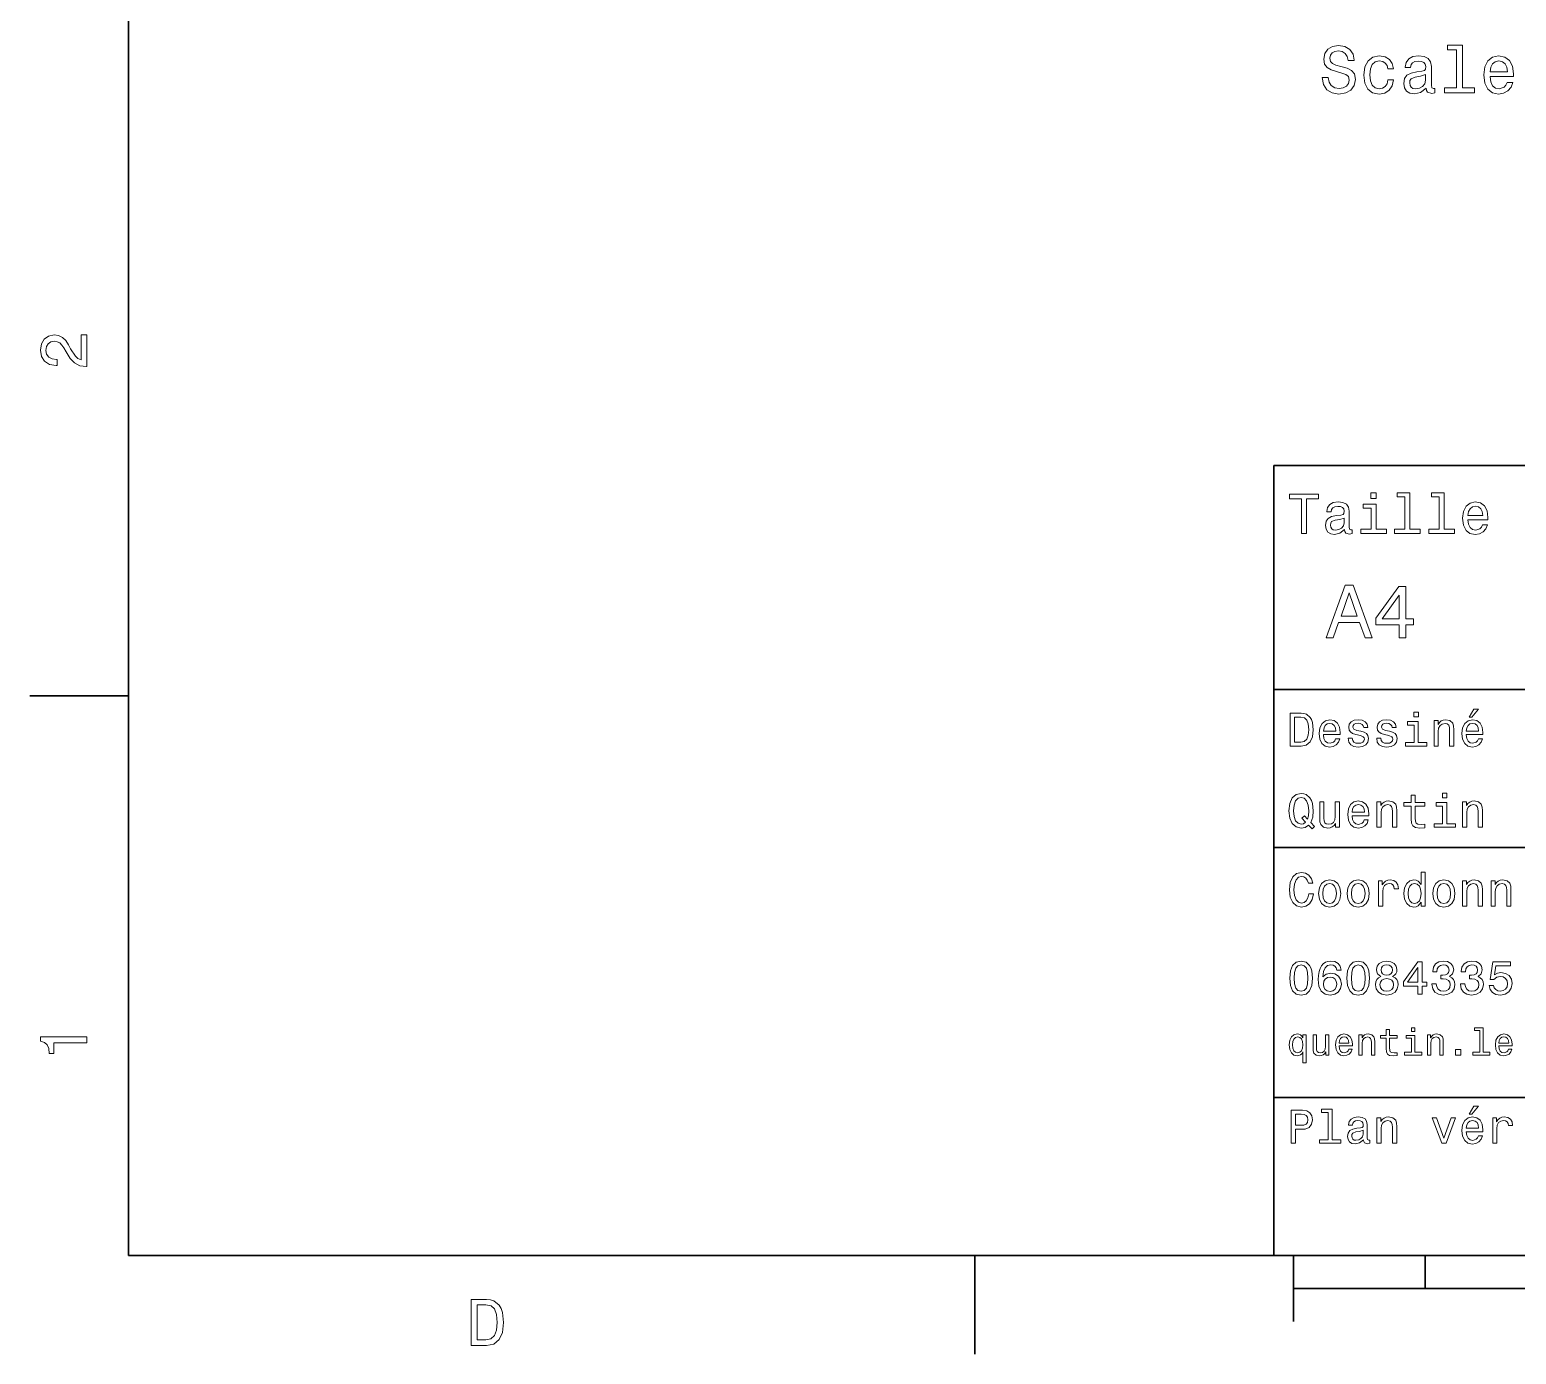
# Model space of a CAD drawing. Extents: x 0 to 297, y 0 to 210.
# Drawn here: x 2.5 to 115.4, y 2.5 to 103.1 of the extents above; entities that cross this region are included whole.
import ezdxf

# ---------------------------------------------------------------- set-up
doc = ezdxf.new("R2010")
doc.units = 0

msp = doc.modelspace()

# ---------------------------------------------------------------- linework, layer by layer
at = {"color": 7, "lineweight": 35}
for p, q in [((10, 200), (10, 10)), ((97, 10), (97, 70)), ((97, 70), (287, 70)), ((97, 53), (162, 53)), ((97, 41), (162, 41)), ((97, 22), (162, 22)), ((10, 10), (287, 10)), ((97, 10), (287, 10)), ((98.5, 7.5), (198.5, 7.5))]:
    msp.add_line(p, q, dxfattribs=at)
at = {"color": 7, "lineweight": 35, "ltscale": 0.1875}
for p, q in [((10, 52.5), (2.5, 52.5)), ((74.300003, 10), (74.300003, 2.5))]:
    msp.add_line(p, q, dxfattribs=at)
at = {"color": 7, "lineweight": 35, "ltscale": 0.125}
msp.add_line((98.5, 10), (98.5, 5), dxfattribs=at)
at = {"color": 7, "lineweight": 35, "ltscale": 0.0625}
msp.add_line((108.5, 10), (108.5, 7.5), dxfattribs=at)
at = {"color": 7, "lineweight": 13}
for points in [[(101.149513, 99.472511), (100.690575, 99.472511), (100.791443, 98.937927), (101.043602, 98.544556), (101.431931, 98.307526), (101.956429, 98.221794), (102.475883, 98.302483), (102.864212, 98.524384), (103.111328, 98.872368), (103.202103, 99.331299), (103.126457, 99.744843), (102.914642, 100.012138), (102.571701, 100.188652), (102.11277, 100.319771), (101.719398, 100.415596), (101.462189, 100.526543), (101.315941, 100.687927), (101.270546, 100.940094), (101.315941, 101.167038), (101.44706, 101.338509), (101.648788, 101.454498), (101.92617, 101.494843), (102.208588, 101.444412), (102.430489, 101.308243), (102.576744, 101.081299), (102.647346, 100.773666), (103.106285, 100.773666), (103.106285, 100.783752), (103.025589, 101.257813), (102.788559, 101.61084), (102.415359, 101.832741), (101.911041, 101.908386), (101.457146, 101.832741), (101.104118, 101.620926), (100.877174, 101.293114), (100.796486, 100.869484), (100.862045, 100.491241), (101.053688, 100.234039), (101.356285, 100.062569), (101.769829, 99.931442), (102.178329, 99.815453), (102.48597, 99.704498), (102.672569, 99.543114), (102.738129, 99.280869), (102.677612, 99.01358), (102.521271, 98.811852), (102.284241, 98.685768), (101.976601, 98.645424), (101.633659, 98.700897), (101.371414, 98.862282), (101.204987, 99.124527)], [(110.893028, 101.565453), (110.893028, 98.690811), (109.980202, 98.690811), (109.980202, 98.317612), (112.244614, 98.317612), (112.244614, 98.690811), (111.33683, 98.690811), (111.33683, 101.938652), (110.19706, 101.938652), (110.19706, 101.565453)], [(105.6632, 100.128128), (106.101959, 100.128128), (106.011185, 100.531586), (105.794327, 100.849312), (105.456429, 101.045998), (105.01767, 101.121643), (104.533516, 101.020782), (104.165359, 100.738358), (103.933372, 100.279427), (103.852684, 99.664154), (103.928329, 99.053925), (104.155273, 98.600029), (104.513344, 98.317612), (105.002541, 98.221794), (105.436256, 98.29744), (105.774155, 98.509254), (106.006142, 98.84211), (106.107002, 99.285912), (105.683372, 99.285912), (105.607727, 99.003494), (105.466515, 98.791672), (105.264786, 98.660553), (105.01767, 98.620209), (104.71003, 98.685768), (104.488129, 98.887497), (104.351959, 99.215309), (104.306572, 99.679283), (104.351959, 100.133171), (104.493172, 100.460983), (104.720116, 100.662712), (105.01767, 100.733315), (105.279915, 100.687927), (105.476601, 100.571938), (105.607727, 100.380295)], [(108.583229, 98.670639), (108.583229, 98.65551), (108.608444, 98.484039), (108.684097, 98.362999), (109.001816, 98.267181), (109.248932, 98.307526), (109.248932, 98.650467), (109.143028, 98.635338), (109.001816, 98.700897), (108.976601, 98.902626), (108.976601, 100.304642), (108.916084, 100.662712), (108.739571, 100.914871), (108.431931, 101.06617), (107.998215, 101.121643), (107.574585, 101.061127), (107.261902, 100.889656), (107.065216, 100.622368), (106.999657, 100.269341), (106.999657, 100.239082), (107.398071, 100.239082), (107.433372, 100.450897), (107.544327, 100.602196), (107.725883, 100.69297), (107.983086, 100.728271), (108.230202, 100.703056), (108.406715, 100.627411), (108.512627, 100.496284), (108.547928, 100.314728), (108.527756, 100.102913), (108.44706, 99.997009), (108.245331, 99.946571), (107.867088, 99.906227), (107.433372, 99.815453), (107.125732, 99.654068), (106.944183, 99.401909), (106.888702, 99.028709), (106.939133, 98.695854), (107.095474, 98.448738), (107.347641, 98.292397), (107.695618, 98.236923), (108.164642, 98.342827)], [(113.434814, 99.543114), (115.21003, 99.543114), (115.215073, 99.749886), (115.134384, 100.329857), (114.912476, 100.76358), (114.559456, 101.025826), (114.090431, 101.121643), (113.6315, 101.020782), (113.278473, 100.738358), (113.051529, 100.279427), (112.97084, 99.67424), (113.046486, 99.053925), (113.27343, 98.600029), (113.621414, 98.317612), (114.075302, 98.221794), (114.468674, 98.287354), (114.791443, 98.458824), (115.028473, 98.731155), (115.164642, 99.094269), (114.725883, 99.094269), (114.635101, 98.89254), (114.503975, 98.741241), (114.130783, 98.620209), (113.843315, 98.675682), (113.626457, 98.852196), (113.485245, 99.139656), (113.434814, 99.527985)], [(113.434814, 99.916313), (113.490288, 100.264297), (113.626457, 100.5215), (113.833229, 100.677841), (114.10556, 100.733315), (114.372856, 100.677841), (114.579628, 100.5215), (114.705704, 100.264297), (114.751099, 99.916313)], [(108.532799, 99.265739), (108.472275, 99.003494), (108.310898, 98.801758), (108.068817, 98.670639), (107.771271, 98.625252), (107.579628, 98.650467), (107.443459, 98.731155), (107.357727, 98.872368), (107.332504, 99.069054), (107.352684, 99.245567), (107.433372, 99.371643), (107.756142, 99.512856), (108.164642, 99.573372), (108.532799, 99.694412)], [(6.833213, 77.519447), (6.833213, 79.925072), (6.399496, 79.925072), (6.399496, 78.023773), (6.162464, 78.129684), (5.965778, 78.311241), (5.607709, 78.871033), (5.456412, 79.168587), (5.239553, 79.501442), (4.987392, 79.738472), (4.689842, 79.874641), (4.351945, 79.925072), (3.928314, 79.839333), (3.595461, 79.602303), (3.383646, 79.239189), (3.307997, 78.770172), (3.393732, 78.286018), (3.630764, 77.91787), (4.009006, 77.680832), (4.508286, 77.600143), (4.578891, 77.600143), (4.578891, 78.059074), (4.538545, 78.059074), (4.195605, 78.104462), (3.943444, 78.240631), (3.782061, 78.457489), (3.726585, 78.744957), (3.777017, 79.03746), (3.903098, 79.254318), (4.099784, 79.395531), (4.346902, 79.445961), (4.578891, 79.41066), (4.775577, 79.314842), (4.947046, 79.153458), (5.098343, 78.931557), (5.259727, 78.634003), (5.572406, 78.139771), (5.90526, 77.791786), (6.308718, 77.585014), (6.818084, 77.519447)], [(99.102303, 64.837173), (99.5, 64.837173), (99.5, 67.47406), (100.407784, 67.47406), (100.407784, 67.837173), (98.190201, 67.837173), (98.190201, 67.47406), (99.102303, 67.47406)], [(104.786743, 67.940918), (104.384727, 67.940918), (104.384727, 67.508644), (104.786743, 67.508644)], [(106.969742, 67.621033), (106.969742, 65.157059), (106.187317, 65.157059), (106.187317, 64.837173), (108.128242, 64.837173), (108.128242, 65.157059), (107.350143, 65.157059), (107.350143, 67.940918), (106.373199, 67.940918), (106.373199, 67.621033)], [(109.572044, 67.621033), (109.572044, 65.157059), (108.789627, 65.157059), (108.789627, 64.837173), (110.730545, 64.837173), (110.730545, 65.157059), (109.952454, 65.157059), (109.952454, 67.940918), (108.975502, 67.940918), (108.975502, 67.621033)], [(102.387611, 65.139771), (102.387611, 65.126801), (102.409225, 64.979828), (102.47406, 64.876076), (102.746399, 64.793945), (102.958214, 64.828529), (102.958214, 65.122475), (102.867432, 65.109505), (102.746399, 65.165703), (102.724785, 65.338615), (102.724785, 66.540344), (102.672913, 66.84726), (102.521614, 67.0634), (102.257927, 67.193085), (101.886169, 67.240631), (101.523056, 67.188759), (101.255043, 67.041786), (101.086456, 66.812675), (101.030258, 66.510086), (101.030258, 66.484146), (101.371758, 66.484146), (101.402016, 66.665703), (101.497116, 66.795387), (101.65274, 66.873199), (101.873199, 66.903458), (102.085014, 66.881844), (102.236313, 66.817001), (102.327087, 66.704605), (102.357346, 66.548988), (102.340057, 66.367432), (102.270897, 66.276657), (102.097984, 66.233429), (101.773773, 66.198845), (101.402016, 66.121033), (101.138329, 65.982704), (100.982712, 65.766571), (100.935158, 65.446686), (100.978386, 65.161385), (101.112389, 64.949562), (101.328529, 64.815559), (101.626801, 64.768013), (102.028816, 64.858788)], [(104.773773, 65.157059), (104.773773, 67.080688), (103.796829, 67.080688), (103.796829, 66.756485), (104.393372, 66.756485), (104.393372, 65.157059), (103.615273, 65.157059), (103.615273, 64.837173), (105.560516, 64.837173), (105.560516, 65.157059)], [(111.750717, 65.887604), (113.272339, 65.887604), (113.276657, 66.064842), (113.207497, 66.561958), (113.017288, 66.933716), (112.714699, 67.158501), (112.312683, 67.240631), (111.919312, 67.154175), (111.616714, 66.912102), (111.422188, 66.51873), (111.353027, 66), (111.41787, 65.4683), (111.612396, 65.079247), (111.91066, 64.837173), (112.299713, 64.755043), (112.636887, 64.811234), (112.913544, 64.958214), (113.116714, 65.191643), (113.233429, 65.502876), (112.857346, 65.502876), (112.779541, 65.329971), (112.667145, 65.200287), (112.34726, 65.096542), (112.100868, 65.144089), (111.914986, 65.295387), (111.793945, 65.541786), (111.750717, 65.874634)], [(111.750717, 66.207489), (111.798271, 66.50576), (111.914986, 66.726219), (112.092216, 66.860229), (112.325653, 66.907776), (112.554756, 66.860229), (112.731987, 66.726219), (112.840057, 66.50576), (112.878967, 66.207489)], [(102.344383, 65.649857), (102.292511, 65.425072), (102.154182, 65.252159), (101.946686, 65.139771), (101.691643, 65.100861), (101.527374, 65.122475), (101.41066, 65.191643), (101.337173, 65.312675), (101.315559, 65.481262), (101.332855, 65.632561), (101.402016, 65.740631), (101.678673, 65.861671), (102.028816, 65.913544), (102.344383, 66.017288)], [(100.982712, 56.9049), (101.51297, 56.9049), (101.933716, 58.080692), (103.530258, 58.080692), (103.951012, 56.9049), (104.492798, 56.9049), (103.028816, 60.910664), (102.440926, 60.910664)], [(102.118156, 58.570606), (102.734871, 60.334293), (103.351585, 58.570606)], [(106.521614, 56.9049), (107.040344, 56.9049), (107.040344, 57.896255), (107.610954, 57.896255), (107.610954, 58.357349), (107.040344, 58.357349), (107.040344, 60.818443), (106.515854, 60.818443), (104.763687, 58.403458), (104.763687, 57.896255), (106.521614, 57.896255)], [(105.247841, 58.357349), (106.521614, 60.149857), (106.521614, 58.357349)], [(99.080688, 51.190563), (98.248558, 51.190563), (98.248558, 48.690563), (99.080688, 48.690563), (99.473343, 48.769814), (99.765129, 49.011169), (99.945244, 49.40382), (100.010086, 49.940563), (99.952446, 50.488113), (99.880402, 50.70425), (99.779541, 50.877163), (99.487755, 51.111313), (99.296829, 51.168949)], [(99.055473, 50.891571), (99.329254, 50.837536), (99.516571, 50.671829), (99.628242, 50.376442), (99.664268, 49.940563), (99.624641, 49.519093), (99.51297, 49.223705), (99.322044, 49.047192), (99.055473, 48.989555), (98.583572, 48.989555), (98.583572, 50.891571)], [(107.992798, 51.27702), (107.657784, 51.27702), (107.657784, 50.916786), (107.992798, 50.916786)], [(111.84726, 50.88797), (112.059799, 50.88797), (112.560516, 51.500362), (112.207489, 51.500362)], [(100.784584, 49.565922), (102.052597, 49.565922), (102.056198, 49.713619), (101.998558, 50.127884), (101.840057, 50.437683), (101.587898, 50.625), (101.252884, 50.693443), (100.925072, 50.621399), (100.672913, 50.41967), (100.510803, 50.091862), (100.453171, 49.659584), (100.507202, 49.216499), (100.669312, 48.892292), (100.91787, 48.690563), (101.242073, 48.62212), (101.523056, 48.668949), (101.753601, 48.791428), (101.922913, 48.98595), (102.020172, 49.245319), (101.706772, 49.245319), (101.64193, 49.101227), (101.548271, 48.993156), (101.2817, 48.9067), (101.07637, 48.946327), (100.921471, 49.072407), (100.820602, 49.27774), (100.784584, 49.555115)], [(100.784584, 49.832493), (100.824211, 50.081055), (100.921471, 50.264771), (101.069168, 50.376442), (101.263687, 50.416069), (101.454613, 50.376442), (101.602303, 50.264771), (101.69236, 50.081055), (101.724785, 49.832493)], [(103.623199, 49.818085), (103.317001, 49.890129), (103.090057, 49.972984), (103.014412, 50.142292), (103.036026, 50.261169), (103.111671, 50.347622), (103.234146, 50.401657), (103.41066, 50.423271), (103.579971, 50.401657), (103.713257, 50.336815), (103.799713, 50.239555), (103.835732, 50.109871), (104.145531, 50.109871), (104.145531, 50.117077), (104.091499, 50.351227), (103.943802, 50.534943), (103.713257, 50.650219), (103.41066, 50.693443), (103.104469, 50.650219), (102.881126, 50.531342), (102.740631, 50.354828), (102.697403, 50.131485), (102.729828, 49.915348), (102.830688, 49.76405), (102.996399, 49.655983), (103.237755, 49.580334), (103.590775, 49.493877), (103.806915, 49.40382), (103.864555, 49.331772), (103.886169, 49.223705), (103.853745, 49.09042), (103.767288, 48.989555), (103.626801, 48.924713), (103.439484, 48.903099), (103.241356, 48.924713), (103.09726, 49.000362), (103, 49.122841), (102.960373, 49.292149), (102.654175, 49.292149), (102.704613, 49.003963), (102.852303, 48.795029), (103.086456, 48.668949), (103.41066, 48.62212), (103.749283, 48.668949), (103.997841, 48.795029), (104.149139, 48.996758), (104.203171, 49.259727), (104.163544, 49.486671), (104.051872, 49.641571), (103.868156, 49.742435)], [(105.791786, 49.818085), (105.485588, 49.890129), (105.258644, 49.972984), (105.182999, 50.142292), (105.204613, 50.261169), (105.280258, 50.347622), (105.40274, 50.401657), (105.579254, 50.423271), (105.748558, 50.401657), (105.881844, 50.336815), (105.9683, 50.239555), (106.004326, 50.109871), (106.314117, 50.109871), (106.314117, 50.117077), (106.260086, 50.351227), (106.112396, 50.534943), (105.881844, 50.650219), (105.579254, 50.693443), (105.273056, 50.650219), (105.049713, 50.531342), (104.909225, 50.354828), (104.865997, 50.131485), (104.898415, 49.915348), (104.999283, 49.76405), (105.164986, 49.655983), (105.406342, 49.580334), (105.759369, 49.493877), (105.975502, 49.40382), (106.033142, 49.331772), (106.054756, 49.223705), (106.022339, 49.09042), (105.935883, 48.989555), (105.795387, 48.924713), (105.60807, 48.903099), (105.409943, 48.924713), (105.265854, 49.000362), (105.168587, 49.122841), (105.12896, 49.292149), (104.822769, 49.292149), (104.873199, 49.003963), (105.020897, 48.795029), (105.255043, 48.668949), (105.579254, 48.62212), (105.91787, 48.668949), (106.166428, 48.795029), (106.317726, 48.996758), (106.371758, 49.259727), (106.33213, 49.486671), (106.220459, 49.641571), (106.036743, 49.742435)], [(107.981987, 48.957134), (107.981987, 50.560158), (107.16787, 50.560158), (107.16787, 50.289986), (107.664986, 50.289986), (107.664986, 48.957134), (107.016571, 48.957134), (107.016571, 48.690563), (108.637611, 48.690563), (108.637611, 48.957134)], [(109.181557, 48.690563), (109.498558, 48.690563), (109.498558, 49.807278), (109.530983, 50.063042), (109.635445, 50.250362), (109.797546, 50.365635), (110.013687, 50.408863), (110.1866, 50.372841), (110.29467, 50.275578), (110.348701, 50.113472), (110.366714, 49.897335), (110.366714, 48.690563), (110.683716, 48.690563), (110.683716, 49.962177), (110.669312, 50.217941), (110.604469, 50.430477), (110.39193, 50.625), (110.060516, 50.693443), (109.876801, 50.668228), (109.721901, 50.599785), (109.588615, 50.484512), (109.484146, 50.329613), (109.484146, 50.625), (109.181557, 50.625)], [(111.627518, 49.565922), (112.895531, 49.565922), (112.899132, 49.713619), (112.841499, 50.127884), (112.682999, 50.437683), (112.430832, 50.625), (112.095825, 50.693443), (111.768013, 50.621399), (111.515854, 50.41967), (111.353745, 50.091862), (111.296112, 49.659584), (111.350143, 49.216499), (111.512245, 48.892292), (111.760803, 48.690563), (112.085014, 48.62212), (112.365997, 48.668949), (112.596542, 48.791428), (112.765854, 48.98595), (112.863113, 49.245319), (112.549713, 49.245319), (112.484871, 49.101227), (112.391212, 48.993156), (112.124641, 48.9067), (111.919312, 48.946327), (111.764412, 49.072407), (111.663544, 49.27774), (111.627518, 49.555115)], [(111.627518, 49.832493), (111.667145, 50.081055), (111.764412, 50.264771), (111.912102, 50.376442), (112.106628, 50.416069), (112.297546, 50.376442), (112.445244, 50.264771), (112.535301, 50.081055), (112.567726, 49.832493)], [(99.642654, 42.685879), (99.916428, 42.401295), (100.107346, 42.592216), (99.811958, 42.894814), (99.963257, 43.305473), (100.010086, 43.780979), (99.941643, 44.339336), (99.862389, 44.56628), (99.757927, 44.753601), (99.46254, 45.009365), (99.282417, 45.074207), (99.084297, 45.099422), (98.702446, 45.009365), (98.41066, 44.757202), (98.223343, 44.342937), (98.158501, 43.780979), (98.223343, 43.219021), (98.407059, 42.804756), (98.698845, 42.548992), (99.084297, 42.462536), (99.397697, 42.520172)], [(99.415703, 42.916428), (99.260803, 42.801151), (99.084297, 42.765129), (98.850143, 42.829971), (98.666428, 43.024494), (98.543945, 43.341499), (98.504326, 43.780979), (98.543945, 44.216858), (98.662827, 44.537464), (98.846542, 44.731987), (99.084297, 44.80043), (99.318443, 44.731987), (99.502159, 44.533859), (99.62104, 44.213257), (99.664268, 43.780979), (99.631844, 43.406338), (99.5634, 43.150578), (99.329254, 43.395531), (99.134727, 43.211815)], [(101.998558, 44.465416), (101.681557, 44.465416), (101.681557, 43.348701), (101.645531, 43.089336), (101.541069, 42.902016), (101.37896, 42.786743), (101.166428, 42.750721), (100.997116, 42.779537), (100.889046, 42.865993), (100.827812, 43.013687), (100.8134, 43.222622), (100.8134, 44.465416), (100.496399, 44.465416), (100.496399, 43.193802), (100.507202, 42.938038), (100.575645, 42.725502), (100.784584, 42.530979), (101.119598, 42.462536), (101.299713, 42.487751), (101.454613, 42.552593), (101.587898, 42.664265), (101.695969, 42.826366), (101.695969, 42.530979), (101.998558, 42.530979)], [(102.953171, 43.406338), (104.221184, 43.406338), (104.224785, 43.554035), (104.167145, 43.9683), (104.008644, 44.278099), (103.756485, 44.465416), (103.421471, 44.533859), (103.093658, 44.461815), (102.841499, 44.260086), (102.679398, 43.932278), (102.621758, 43.5), (102.675797, 43.056915), (102.837898, 42.732708), (103.086456, 42.530979), (103.41066, 42.462536), (103.691643, 42.509365), (103.922188, 42.631844), (104.091499, 42.826366), (104.188759, 43.085735), (103.875359, 43.085735), (103.810516, 42.941643), (103.716858, 42.833572), (103.450287, 42.747116), (103.244957, 42.786743), (103.090057, 42.912823), (102.989197, 43.118156), (102.953171, 43.395531)], [(102.953171, 43.672909), (102.992798, 43.921471), (103.090057, 44.105186), (103.237755, 44.216858), (103.432274, 44.256485), (103.623199, 44.216858), (103.770897, 44.105186), (103.860954, 43.921471), (103.893372, 43.672909)], [(104.844383, 42.530979), (105.161385, 42.530979), (105.161385, 43.647694), (105.193802, 43.903458), (105.298271, 44.090778), (105.460373, 44.206051), (105.676514, 44.249279), (105.849426, 44.213257), (105.957497, 44.115993), (106.011528, 43.953888), (106.029541, 43.737751), (106.029541, 42.530979), (106.346542, 42.530979), (106.346542, 43.802593), (106.33213, 44.058357), (106.267288, 44.270893), (106.054756, 44.465416), (105.723343, 44.533859), (105.539627, 44.508644), (105.384727, 44.440201), (105.251442, 44.324928), (105.146973, 44.170029), (105.146973, 44.465416), (104.844383, 44.465416)], [(107.438042, 44.130402), (107.438042, 43.161381), (107.459656, 42.84798), (107.560516, 42.631844), (107.762245, 42.505764), (108.104469, 42.462536), (108.479111, 42.480545), (108.479111, 42.754322), (108.20533, 42.732708), (107.956772, 42.761528), (107.823486, 42.851585), (107.765854, 43.00288), (107.755043, 43.215416), (107.755043, 44.130402), (108.479111, 44.130402), (108.479111, 44.400574), (107.755043, 44.400574), (107.755043, 44.966137), (107.438042, 44.966137), (107.438042, 44.400574), (106.890488, 44.400574), (106.890488, 44.130402)], [(110.150574, 42.79755), (110.150574, 44.400574), (109.336456, 44.400574), (109.336456, 44.130402), (109.833572, 44.130402), (109.833572, 42.79755), (109.185158, 42.79755), (109.185158, 42.530979), (110.806198, 42.530979), (110.806198, 42.79755)], [(110.161385, 45.117435), (109.82637, 45.117435), (109.82637, 44.757202), (110.161385, 44.757202)], [(111.350143, 42.530979), (111.667145, 42.530979), (111.667145, 43.647694), (111.69957, 43.903458), (111.804031, 44.090778), (111.966141, 44.206051), (112.182274, 44.249279), (112.355186, 44.213257), (112.463257, 44.115993), (112.517288, 43.953888), (112.535301, 43.737751), (112.535301, 42.530979), (112.852303, 42.530979), (112.852303, 43.802593), (112.837898, 44.058357), (112.773056, 44.270893), (112.560516, 44.465416), (112.229103, 44.533859), (112.045387, 44.508644), (111.890488, 44.440201), (111.757202, 44.324928), (111.65274, 44.170029), (111.65274, 44.465416), (111.350143, 44.465416)], [(99.66787, 37.460373), (99.595818, 37.15778), (99.476944, 36.941643), (99.311241, 36.808357), (99.116714, 36.765129), (98.882568, 36.829971), (98.698845, 37.024494), (98.57637, 37.341499), (98.536743, 37.780979), (98.57637, 38.216858), (98.695244, 38.537464), (98.87896, 38.731987), (99.116714, 38.80043), (99.289627, 38.764408), (99.437317, 38.663544), (99.552597, 38.501442), (99.631844, 38.278099), (99.97406, 38.278099), (99.865997, 38.620316), (99.678673, 38.879681), (99.422913, 39.041786), (99.116714, 39.099422), (98.734871, 39.009365), (98.443085, 38.757202), (98.25576, 38.342937), (98.190926, 37.780979), (98.25576, 37.219021), (98.443085, 36.804756), (98.734871, 36.548992), (99.116714, 36.462536), (99.451729, 36.530979), (99.721901, 36.721901), (99.912827, 37.035301), (100.013687, 37.460373)], [(100.413544, 37.496399), (100.471184, 37.056915), (100.636887, 36.732708), (100.899857, 36.530979), (101.252884, 36.462536), (101.602303, 36.530979), (101.865273, 36.729107), (102.030983, 37.053314), (102.092216, 37.496399), (102.030983, 37.935879), (101.865273, 38.263687), (101.602303, 38.461815), (101.252884, 38.533859), (100.899857, 38.461815), (100.636887, 38.260086), (100.471184, 37.935879)], [(102.58213, 37.496399), (102.639771, 37.056915), (102.805473, 36.732708), (103.068443, 36.530979), (103.421471, 36.462536), (103.770897, 36.530979), (104.033859, 36.729107), (104.19957, 37.053314), (104.260803, 37.496399), (104.19957, 37.935879), (104.033859, 38.263687), (103.770897, 38.461815), (103.421471, 38.533859), (103.068443, 38.461815), (102.805473, 38.260086), (102.639771, 37.935879)], [(104.963257, 36.530979), (105.280258, 36.530979), (105.280258, 37.636887), (105.312683, 37.903458), (105.409943, 38.094379), (105.568443, 38.209652), (105.780983, 38.249279), (105.939484, 38.224064), (106.058357, 38.152016), (106.130402, 38.029537), (106.155617, 37.863831), (106.476227, 37.863831), (106.432999, 38.155621), (106.314117, 38.364552), (106.115997, 38.490635), (105.845825, 38.533859), (105.662102, 38.505043), (105.503601, 38.432995), (105.363113, 38.310516), (105.251442, 38.144814), (105.251442, 38.465416), (104.963257, 38.465416)], [(108.201729, 36.829971), (108.201729, 36.530979), (108.51873, 36.530979), (108.51873, 39.117435), (108.20533, 39.117435), (108.20533, 38.170029), (107.963974, 38.443802), (107.816284, 38.508644), (107.646973, 38.533859), (107.340775, 38.461815), (107.103027, 38.260086), (106.948128, 37.935879), (106.894089, 37.5), (106.948128, 37.064121), (107.103027, 36.736309), (107.340775, 36.530979), (107.646973, 36.462536), (107.816284, 36.487751), (107.967575, 36.552593)], [(109.087898, 37.496399), (109.145531, 37.056915), (109.311241, 36.732708), (109.574203, 36.530979), (109.927231, 36.462536), (110.276657, 36.530979), (110.539627, 36.729107), (110.70533, 37.053314), (110.766571, 37.496399), (110.70533, 37.935879), (110.539627, 38.263687), (110.276657, 38.461815), (109.927231, 38.533859), (109.574203, 38.461815), (109.311241, 38.260086), (109.145531, 37.935879)], [(111.350143, 36.530979), (111.667145, 36.530979), (111.667145, 37.647694), (111.69957, 37.903458), (111.804031, 38.090778), (111.966141, 38.206051), (112.182274, 38.249279), (112.355186, 38.213257), (112.463257, 38.115993), (112.517288, 37.953888), (112.535301, 37.737751), (112.535301, 36.530979), (112.852303, 36.530979), (112.852303, 37.802593), (112.837898, 38.058357), (112.773056, 38.270893), (112.560516, 38.465416), (112.229103, 38.533859), (112.045387, 38.508644), (111.890488, 38.440201), (111.757202, 38.324928), (111.65274, 38.170029), (111.65274, 38.465416), (111.350143, 38.465416)], [(113.51873, 36.530979), (113.835732, 36.530979), (113.835732, 37.647694), (113.868156, 37.903458), (113.972626, 38.090778), (114.134727, 38.206051), (114.350861, 38.249279), (114.523773, 38.213257), (114.631844, 38.115993), (114.685883, 37.953888), (114.703888, 37.737751), (114.703888, 36.530979), (115.020889, 36.530979), (115.020889, 37.802593), (115.006485, 38.058357), (114.941643, 38.270893), (114.729111, 38.465416), (114.39769, 38.533859), (114.213974, 38.508644), (114.059082, 38.440201), (113.925789, 38.324928), (113.821327, 38.170029), (113.821327, 38.465416), (113.51873, 38.465416)], [(100.737755, 37.5), (100.770172, 37.824207), (100.87104, 38.058357), (101.033142, 38.20245), (101.252884, 38.25288), (101.469017, 38.20245), (101.631126, 38.061958), (101.731987, 37.824207), (101.768013, 37.5), (101.731987, 37.172188), (101.631126, 36.934437), (101.469017, 36.790344), (101.252884, 36.743515), (101.033142, 36.790344), (100.87104, 36.934437), (100.770172, 37.172188)], [(102.906342, 37.5), (102.938759, 37.824207), (103.039627, 38.058357), (103.201729, 38.20245), (103.421471, 38.25288), (103.637611, 38.20245), (103.799713, 38.061958), (103.900574, 37.824207), (103.9366, 37.5), (103.900574, 37.172188), (103.799713, 36.934437), (103.637611, 36.790344), (103.421471, 36.743515), (103.201729, 36.790344), (103.039627, 36.934437), (102.938759, 37.172188)], [(107.701012, 38.249279), (107.909943, 38.198845), (108.068443, 38.058357), (108.162102, 37.824207), (108.198128, 37.5), (108.162102, 37.172188), (108.068443, 36.938038), (107.909943, 36.793949), (107.701012, 36.747116), (107.502884, 36.793949), (107.351585, 36.938038), (107.250717, 37.175793), (107.2183, 37.5), (107.250717, 37.820606), (107.351585, 38.054756), (107.502884, 38.198845)], [(109.412102, 37.5), (109.444527, 37.824207), (109.545387, 38.058357), (109.707489, 38.20245), (109.927231, 38.25288), (110.143372, 38.20245), (110.305473, 38.061958), (110.406342, 37.824207), (110.44236, 37.5), (110.406342, 37.172188), (110.305473, 36.934437), (110.143372, 36.790344), (109.927231, 36.743515), (109.707489, 36.790344), (109.545387, 36.934437), (109.444527, 37.172188)], [(98.216141, 31.071325), (98.270172, 30.505762), (98.439484, 30.102304), (98.709656, 29.857347), (99.084297, 29.778097), (99.45533, 29.857347), (99.725502, 30.102304), (99.891212, 30.505762), (99.948845, 31.071325), (99.891212, 31.633286), (99.822769, 31.856628), (99.725502, 32.040344), (99.45533, 32.285301), (99.084297, 32.368156), (98.709656, 32.285301), (98.439484, 32.036743), (98.270172, 31.633286)], [(98.561958, 31.071325), (98.590775, 31.507204), (98.680832, 31.820604), (98.842941, 32.004322), (99.084297, 32.069164), (99.322044, 32.004322), (99.484146, 31.820604), (99.574211, 31.507204), (99.603027, 31.071325), (99.574211, 30.631844), (99.484146, 30.318443), (99.322044, 30.134726), (99.084297, 30.073486), (98.842941, 30.134726), (98.680832, 30.318443), (98.590775, 30.631844)], [(102.117432, 31.676512), (102.048988, 31.9683), (101.890488, 32.184437), (101.645531, 32.321323), (101.328529, 32.368156), (101.115997, 32.342937), (100.932274, 32.274494), (100.770172, 32.162823), (100.633286, 32.004322), (100.525215, 31.806194), (100.445969, 31.56484), (100.395531, 31.280258), (100.381126, 30.959654), (100.438759, 30.448126), (100.615273, 30.077089), (100.899857, 29.853746), (101.288902, 29.778097), (101.638329, 29.842939), (101.9049, 30.012247), (102.077812, 30.278818), (102.139046, 30.617435), (102.077812, 30.959654), (101.912102, 31.222622), (101.656342, 31.388329), (101.33934, 31.445965), (100.997116, 31.373919), (100.741356, 31.168587), (100.795387, 31.56484), (100.91066, 31.849422), (101.087173, 32.01873), (101.33213, 32.076366), (101.512245, 32.04755), (101.649132, 31.971901), (101.739197, 31.845821), (101.786026, 31.676512)], [(102.553314, 31.071325), (102.607346, 30.505762), (102.776657, 30.102304), (103.046829, 29.857347), (103.421471, 29.778097), (103.792511, 29.857347), (104.062683, 30.102304), (104.228386, 30.505762), (104.286026, 31.071325), (104.228386, 31.633286), (104.159943, 31.856628), (104.062683, 32.040344), (103.792511, 32.285301), (103.421471, 32.368156), (103.046829, 32.285301), (102.776657, 32.036743), (102.607346, 31.633286)], [(102.899139, 31.071325), (102.927956, 31.507204), (103.018013, 31.820604), (103.180115, 32.004322), (103.421471, 32.069164), (103.659225, 32.004322), (103.821327, 31.820604), (103.911385, 31.507204), (103.940201, 31.071325), (103.911385, 30.631844), (103.821327, 30.318443), (103.659225, 30.134726), (103.421471, 30.073486), (103.180115, 30.134726), (103.018013, 30.318443), (102.927956, 30.631844)], [(105.143372, 31.197405), (104.959656, 31.09654), (104.833572, 30.956051), (104.754326, 30.779539), (104.729111, 30.567001), (104.786743, 30.246397), (104.952454, 29.997837), (105.222626, 29.839336), (105.590057, 29.778097), (105.953888, 29.839336), (106.22406, 29.997837), (106.389771, 30.246397), (106.451012, 30.567001), (106.422188, 30.779539), (106.346542, 30.956051), (106.216858, 31.09654), (106.036743, 31.197405), (106.180832, 31.283861), (106.2817, 31.402737), (106.342941, 31.546829), (106.364555, 31.723343), (106.306915, 31.979107), (106.155617, 32.184437), (105.91066, 32.317722), (105.590057, 32.368156), (105.265854, 32.317722), (105.020897, 32.184437), (104.865997, 31.979107), (104.811958, 31.723343), (104.829971, 31.546829), (104.891212, 31.402737)], [(105.154182, 31.694523), (105.182999, 31.853025), (105.269455, 31.975504), (105.406342, 32.051151), (105.590057, 32.079971), (105.770172, 32.051151), (105.907059, 31.975504), (105.993515, 31.853025), (106.02594, 31.694523), (105.993515, 31.532419), (105.907059, 31.40634), (105.770172, 31.323486), (105.590057, 31.298271), (105.406342, 31.327089), (105.269455, 31.40634), (105.182999, 31.532419)], [(107.956772, 29.850143), (108.280983, 29.850143), (108.280983, 30.46974), (108.637611, 30.46974), (108.637611, 30.757925), (108.280983, 30.757925), (108.280983, 32.296108), (107.953171, 32.296108), (106.85807, 30.786743), (106.85807, 30.46974), (107.956772, 30.46974)], [(107.16066, 30.757925), (107.956772, 31.878241), (107.956772, 30.757925)], [(109.019455, 30.635447), (109.019455, 30.610229), (109.077087, 30.264408), (109.246399, 30.005043), (109.51297, 29.839336), (109.865997, 29.778097), (110.240631, 29.839336), (110.521614, 29.997837), (110.701729, 30.25), (110.766571, 30.574207), (110.737755, 30.786743), (110.658501, 30.959654), (110.528816, 31.092939), (110.355911, 31.190201), (110.590057, 31.384726), (110.672913, 31.694523), (110.618874, 31.975504), (110.463974, 32.188038), (110.211815, 32.321323), (109.865997, 32.368156), (109.541786, 32.310516), (109.293228, 32.152016), (109.131126, 31.899855), (109.077087, 31.56484), (109.077087, 31.539625), (109.397697, 31.539625), (109.426514, 31.770172), (109.520172, 31.935879), (109.671471, 32.036743), (109.884003, 32.072765), (110.071327, 32.043949), (110.208214, 31.9683), (110.291069, 31.845821), (110.323486, 31.680115), (110.291069, 31.503601), (110.204613, 31.384726), (110.053314, 31.312679), (109.847984, 31.291065), (109.707489, 31.294668), (109.707489, 31.010086), (109.884003, 31.01729), (110.110947, 30.984869), (110.280258, 30.898415), (110.381126, 30.757925), (110.417145, 30.574207), (110.377518, 30.365273), (110.273056, 30.210375), (110.107346, 30.113111), (109.887604, 30.08069), (109.66066, 30.116714), (109.494957, 30.224783), (109.390488, 30.397694), (109.350861, 30.635447)], [(111.188042, 30.635447), (111.188042, 30.610229), (111.245674, 30.264408), (111.414986, 30.005043), (111.681557, 29.839336), (112.034584, 29.778097), (112.409225, 29.839336), (112.690201, 29.997837), (112.870316, 30.25), (112.935158, 30.574207), (112.906342, 30.786743), (112.827087, 30.959654), (112.697403, 31.092939), (112.524498, 31.190201), (112.758644, 31.384726), (112.841499, 31.694523), (112.78746, 31.975504), (112.632568, 32.188038), (112.380402, 32.321323), (112.034584, 32.368156), (111.710373, 32.310516), (111.461815, 32.152016), (111.299713, 31.899855), (111.245674, 31.56484), (111.245674, 31.539625), (111.566284, 31.539625), (111.5951, 31.770172), (111.688759, 31.935879), (111.840057, 32.036743), (112.052597, 32.072765), (112.239914, 32.043949), (112.376801, 31.9683), (112.459656, 31.845821), (112.492073, 31.680115), (112.459656, 31.503601), (112.373199, 31.384726), (112.221901, 31.312679), (112.016571, 31.291065), (111.876083, 31.294668), (111.876083, 31.010086), (112.052597, 31.01729), (112.279541, 30.984869), (112.448845, 30.898415), (112.549713, 30.757925), (112.585732, 30.574207), (112.546112, 30.365273), (112.441643, 30.210375), (112.27594, 30.113111), (112.056198, 30.08069), (111.829254, 30.116714), (111.663544, 30.224783), (111.559074, 30.397694), (111.519455, 30.635447)], [(113.371033, 30.502161), (113.450287, 30.206772), (113.626801, 29.976225), (113.886169, 29.832132), (114.217575, 29.778097), (114.581413, 29.842939), (114.865997, 30.019451), (115.046112, 30.300432), (115.114555, 30.660662), (115.053314, 30.995676), (114.880402, 31.258644), (114.610229, 31.427954), (114.260803, 31.489193), (113.990631, 31.445965), (113.7817, 31.327089), (113.882568, 32.000721), (114.977661, 32.000721), (114.977661, 32.296108), (113.641212, 32.296108), (113.443085, 30.970461), (113.73127, 30.970461), (113.940201, 31.139769), (114.206772, 31.201008), (114.437317, 31.161383), (114.613831, 31.046108), (114.725502, 30.869596), (114.765129, 30.642651), (114.725502, 30.415705), (114.610229, 30.239193), (114.433716, 30.127522), (114.206772, 30.087896), (114.015854, 30.113111), (113.868156, 30.195965), (113.760086, 30.325647), (113.706055, 30.502161)], [(101.789627, 30.613832), (101.75, 30.386887), (101.649132, 30.213976), (101.48703, 30.098703), (101.285301, 30.062679), (101.072769, 30.098703), (100.91066, 30.210375), (100.806198, 30.383286), (100.773773, 30.610229), (100.809799, 30.833572), (100.91066, 31.002882), (101.07637, 31.11095), (101.299713, 31.150576), (101.49424, 31.11095), (101.649132, 31.006483), (101.75, 30.837175)], [(105.074928, 30.574207), (105.107346, 30.765129), (105.211815, 30.909222), (105.373917, 31.002882), (105.590057, 31.035301), (105.802597, 31.002882), (105.964699, 30.909222), (106.069168, 30.765129), (106.105186, 30.574207), (106.069168, 30.368876), (105.964699, 30.213976), (105.802597, 30.113111), (105.590057, 30.08069), (105.373917, 30.113111), (105.211815, 30.213976), (105.107346, 30.368876)], [(105.55043, 26.504324), (105.55043, 25.729107), (105.567726, 25.478388), (105.648415, 25.305477), (105.809799, 25.204613), (106.083572, 25.170031), (106.383286, 25.184439), (106.383286, 25.40346), (106.164261, 25.386168), (105.965416, 25.409224), (105.858788, 25.48127), (105.812683, 25.602306), (105.804031, 25.772335), (105.804031, 26.504324), (106.383286, 26.504324), (106.383286, 26.720463), (105.804031, 26.720463), (105.804031, 27.172913), (105.55043, 27.172913), (105.55043, 26.720463), (105.112389, 26.720463), (105.112389, 26.504324)], [(107.729111, 27.293949), (107.461098, 27.293949), (107.461098, 27.005764), (107.729111, 27.005764)], [(112.654175, 27.080692), (112.654175, 25.438042), (112.132561, 25.438042), (112.132561, 25.224785), (113.426514, 25.224785), (113.426514, 25.438042), (112.907776, 25.438042), (112.907776, 27.293949), (112.256485, 27.293949), (112.256485, 27.080692)], [(6.833213, 26.159222), (6.833213, 26.618156), (3.307997, 26.618156), (3.307997, 26.275217), (3.615634, 26.184439), (3.822406, 26.002882), (3.943444, 25.725506), (3.98379, 25.34222), (4.341859, 25.34222), (4.341859, 26.159222)], [(99.221901, 26.533142), (99.132568, 26.662825), (99.0317, 26.755045), (98.913544, 26.806917), (98.778099, 26.827091), (98.533142, 26.769453), (98.342941, 26.60807), (98.219017, 26.348703), (98.175789, 26), (98.219017, 25.648417), (98.342941, 25.38905), (98.533142, 25.224785), (98.778099, 25.170031), (98.913544, 25.187321), (99.028816, 25.236313), (99.129684, 25.325649), (99.221901, 25.461096), (99.221901, 24.62536), (99.475502, 24.62536), (99.475502, 26.772335), (99.221901, 26.772335)], [(98.435158, 26), (98.461098, 26.256485), (98.541786, 26.443806), (98.662827, 26.559078), (98.821327, 26.599424), (98.988472, 26.559078), (99.115273, 26.446688), (99.190201, 26.259367), (99.219017, 26), (99.190201, 25.737753), (99.115273, 25.550434), (98.988472, 25.43516), (98.821327, 25.397696), (98.662827, 25.43516), (98.541786, 25.550434), (98.461098, 25.740635)], [(101.198845, 26.772335), (100.945244, 26.772335), (100.945244, 25.878963), (100.916428, 25.671471), (100.832855, 25.521614), (100.703171, 25.429396), (100.533142, 25.400578), (100.397697, 25.423632), (100.311241, 25.492796), (100.262245, 25.610952), (100.250717, 25.778099), (100.250717, 26.772335), (99.997116, 26.772335), (99.997116, 25.755045), (100.00576, 25.550434), (100.060516, 25.380404), (100.227669, 25.224785), (100.495674, 25.170031), (100.639771, 25.190203), (100.763687, 25.242075), (100.870316, 25.331413), (100.956772, 25.461096), (100.956772, 25.224785), (101.198845, 25.224785)], [(101.96254, 25.925074), (102.976944, 25.925074), (102.979828, 26.043228), (102.933716, 26.374641), (102.806915, 26.622478), (102.605186, 26.772335), (102.337173, 26.827091), (102.074928, 26.769453), (101.873199, 26.60807), (101.743515, 26.345821), (101.697403, 26), (101.740631, 25.645535), (101.870316, 25.386168), (102.069168, 25.224785), (102.328529, 25.170031), (102.553314, 25.207495), (102.737755, 25.305477), (102.873199, 25.461096), (102.951012, 25.668589), (102.700287, 25.668589), (102.648415, 25.553314), (102.573486, 25.46686), (102.360229, 25.397696), (102.195969, 25.429396), (102.072044, 25.53026), (101.991356, 25.694525), (101.96254, 25.916428)], [(101.96254, 26.138329), (101.99424, 26.337177), (102.072044, 26.48415), (102.190201, 26.573488), (102.345825, 26.605188), (102.498558, 26.573488), (102.616714, 26.48415), (102.688759, 26.337177), (102.714699, 26.138329)], [(103.475502, 25.224785), (103.729103, 25.224785), (103.729103, 26.118156), (103.755043, 26.322767), (103.838615, 26.472624), (103.9683, 26.564842), (104.141212, 26.599424), (104.279541, 26.570606), (104.365997, 26.492796), (104.409225, 26.363113), (104.42363, 26.190203), (104.42363, 25.224785), (104.677231, 25.224785), (104.677231, 26.242077), (104.665703, 26.446688), (104.613831, 26.616716), (104.443802, 26.772335), (104.178673, 26.827091), (104.0317, 26.806917), (103.907784, 26.752163), (103.801155, 26.659943), (103.717575, 26.536024), (103.717575, 26.772335), (103.475502, 26.772335)], [(107.720459, 25.438042), (107.720459, 26.720463), (107.069168, 26.720463), (107.069168, 26.504324), (107.466858, 26.504324), (107.466858, 25.438042), (106.948128, 25.438042), (106.948128, 25.224785), (108.244957, 25.224785), (108.244957, 25.438042)], [(108.680115, 25.224785), (108.933716, 25.224785), (108.933716, 26.118156), (108.959656, 26.322767), (109.043228, 26.472624), (109.172913, 26.564842), (109.345825, 26.599424), (109.484146, 26.570606), (109.570602, 26.492796), (109.613831, 26.363113), (109.628242, 26.190203), (109.628242, 25.224785), (109.881844, 25.224785), (109.881844, 26.242077), (109.870316, 26.446688), (109.818443, 26.616716), (109.648415, 26.772335), (109.383286, 26.827091), (109.236313, 26.806917), (109.112389, 26.752163), (109.00576, 26.659943), (108.922188, 26.536024), (108.922188, 26.772335), (108.680115, 26.772335)], [(114.106628, 25.925074), (115.121033, 25.925074), (115.123917, 26.043228), (115.077805, 26.374641), (114.951004, 26.622478), (114.749283, 26.772335), (114.481262, 26.827091), (114.219017, 26.769453), (114.017288, 26.60807), (113.887604, 26.345821), (113.841499, 26), (113.884727, 25.645535), (114.014404, 25.386168), (114.213257, 25.224785), (114.472626, 25.170031), (114.697403, 25.207495), (114.881844, 25.305477), (115.017288, 25.461096), (115.0951, 25.668589), (114.844376, 25.668589), (114.792503, 25.553314), (114.717575, 25.46686), (114.504318, 25.397696), (114.340057, 25.429396), (114.216141, 25.53026), (114.135445, 25.694525), (114.106628, 25.916428)], [(114.106628, 26.138329), (114.138329, 26.337177), (114.216141, 26.48415), (114.33429, 26.573488), (114.489914, 26.605188), (114.642654, 26.573488), (114.760803, 26.48415), (114.832855, 26.337177), (114.858788, 26.138329)], [(110.812683, 25.224785), (111.210373, 25.224785), (111.210373, 25.654181), (110.812683, 25.654181)], [(98.324211, 18.530979), (98.655617, 18.530979), (98.655617, 19.586454), (99.023056, 19.586454), (99.394089, 19.604465), (99.689484, 19.730547), (99.880402, 19.975504), (99.945244, 20.310518), (99.894814, 20.620316), (99.750717, 20.847261), (99.51297, 20.98415), (99.188759, 21.030979), (98.324211, 21.030979)], [(99.098701, 20.724783), (99.314842, 20.703169), (99.473343, 20.634726), (99.567001, 20.508644), (99.599426, 20.310518), (99.5634, 20.101583), (99.466141, 19.975504), (99.30043, 19.910662), (99.073486, 19.892651), (98.655617, 19.892651), (98.655617, 20.724783)], [(101.137611, 20.850864), (101.137611, 18.79755), (100.485588, 18.79755), (100.485588, 18.530979), (102.103027, 18.530979), (102.103027, 18.79755), (101.454613, 18.79755), (101.454613, 21.117435), (100.640488, 21.117435), (100.640488, 20.850864)], [(103.824928, 18.78314), (103.824928, 18.772333), (103.842941, 18.649855), (103.896973, 18.5634), (104.123917, 18.494957), (104.30043, 18.523775), (104.30043, 18.768732), (104.224785, 18.757925), (104.123917, 18.804754), (104.105911, 18.948847), (104.105911, 19.950287), (104.062683, 20.206051), (103.9366, 20.386166), (103.716858, 20.494236), (103.407059, 20.533861), (103.104469, 20.490633), (102.881126, 20.368155), (102.740631, 20.177233), (102.693802, 19.925072), (102.693802, 19.903458), (102.978386, 19.903458), (103.003601, 20.054754), (103.082855, 20.162823), (103.21254, 20.227665), (103.396255, 20.252882), (103.572769, 20.234869), (103.698845, 20.180836), (103.774498, 20.087175), (103.799713, 19.957493), (103.785301, 19.806194), (103.727669, 19.730547), (103.583572, 19.694523), (103.3134, 19.665705), (103.003601, 19.600864), (102.783859, 19.48559), (102.654175, 19.305475), (102.614555, 19.038904), (102.650574, 18.801151), (102.762245, 18.62464), (102.94236, 18.512968), (103.190926, 18.473343), (103.52594, 18.54899)], [(104.844383, 18.530979), (105.161385, 18.530979), (105.161385, 19.647694), (105.193802, 19.903458), (105.298271, 20.090778), (105.460373, 20.206051), (105.676514, 20.249279), (105.849426, 20.213255), (105.957497, 20.115993), (106.011528, 19.95389), (106.029541, 19.737751), (106.029541, 18.530979), (106.346542, 18.530979), (106.346542, 19.802593), (106.33213, 20.058357), (106.267288, 20.270893), (106.054756, 20.465418), (105.723343, 20.533861), (105.539627, 20.508644), (105.384727, 20.440201), (105.251442, 20.324926), (105.146973, 20.170029), (105.146973, 20.465418), (104.844383, 20.465418)], [(109.761528, 18.530979), (110.096542, 18.530979), (110.802597, 20.465418), (110.474785, 20.465418), (109.930832, 18.905619), (109.376083, 20.465418), (109.04467, 20.465418)], [(111.627518, 19.40634), (112.895531, 19.40634), (112.899132, 19.554033), (112.841499, 19.9683), (112.682999, 20.278097), (112.430832, 20.465418), (112.095825, 20.533861), (111.768013, 20.461815), (111.515854, 20.260086), (111.353745, 19.932276), (111.296112, 19.5), (111.350143, 19.056915), (111.512245, 18.732708), (111.760803, 18.530979), (112.085014, 18.462536), (112.365997, 18.509365), (112.596542, 18.631844), (112.765854, 18.826368), (112.863113, 19.085733), (112.549713, 19.085733), (112.484871, 18.941643), (112.391212, 18.833572), (112.124641, 18.747118), (111.919312, 18.786743), (111.764412, 18.912823), (111.663544, 19.118155), (111.627518, 19.395533)], [(111.84726, 20.728386), (112.059799, 20.728386), (112.560516, 21.340778), (112.207489, 21.340778)], [(113.637604, 18.530979), (113.954613, 18.530979), (113.954613, 19.636887), (113.98703, 19.903458), (114.08429, 20.094379), (114.242798, 20.209654), (114.45533, 20.249279), (114.613831, 20.224062), (114.732712, 20.152016), (114.804756, 20.029537), (114.829971, 19.863832), (115.150574, 19.863832), (115.107346, 20.155619), (114.988472, 20.364553), (114.790344, 20.490633), (114.520172, 20.533861), (114.336456, 20.505043), (114.177956, 20.432997), (114.03746, 20.310518), (113.925789, 20.144812), (113.925789, 20.465418), (113.637604, 20.465418)], [(103.788902, 19.208212), (103.745674, 19.020893), (103.630402, 18.876801), (103.457489, 18.78314), (103.244957, 18.750719), (103.10807, 18.768732), (103.010803, 18.826368), (102.94957, 18.927233), (102.931557, 19.067722), (102.945969, 19.193804), (103.003601, 19.283861), (103.234146, 19.384726), (103.52594, 19.427954), (103.788902, 19.514408)], [(111.627518, 19.672911), (111.667145, 19.921469), (111.764412, 20.105186), (111.912102, 20.216858), (112.106628, 20.256483), (112.297546, 20.216858), (112.445244, 20.105186), (112.535301, 19.921469), (112.567726, 19.672911)], [(37.194958, 6.666787), (36.029972, 6.666787), (36.029972, 3.166787), (37.194958, 3.166787), (37.744667, 3.277738), (38.153168, 3.615634), (38.405331, 4.165346), (38.496109, 4.916787), (38.415417, 5.683357), (38.314552, 5.985951), (38.173344, 6.228026), (37.764839, 6.555836), (37.497551, 6.636527)], [(37.159653, 6.248199), (37.542938, 6.17255), (37.805187, 5.940562), (37.961525, 5.527017), (38.011959, 4.916787), (37.956482, 4.326729), (37.800144, 3.913184), (37.532852, 3.666066), (37.159653, 3.585375), (36.498989, 3.585375), (36.498989, 6.248199)]]:
    msp.add_lwpolyline(points, close=True, dxfattribs=at)

doc.saveas('drawing.dxf')
